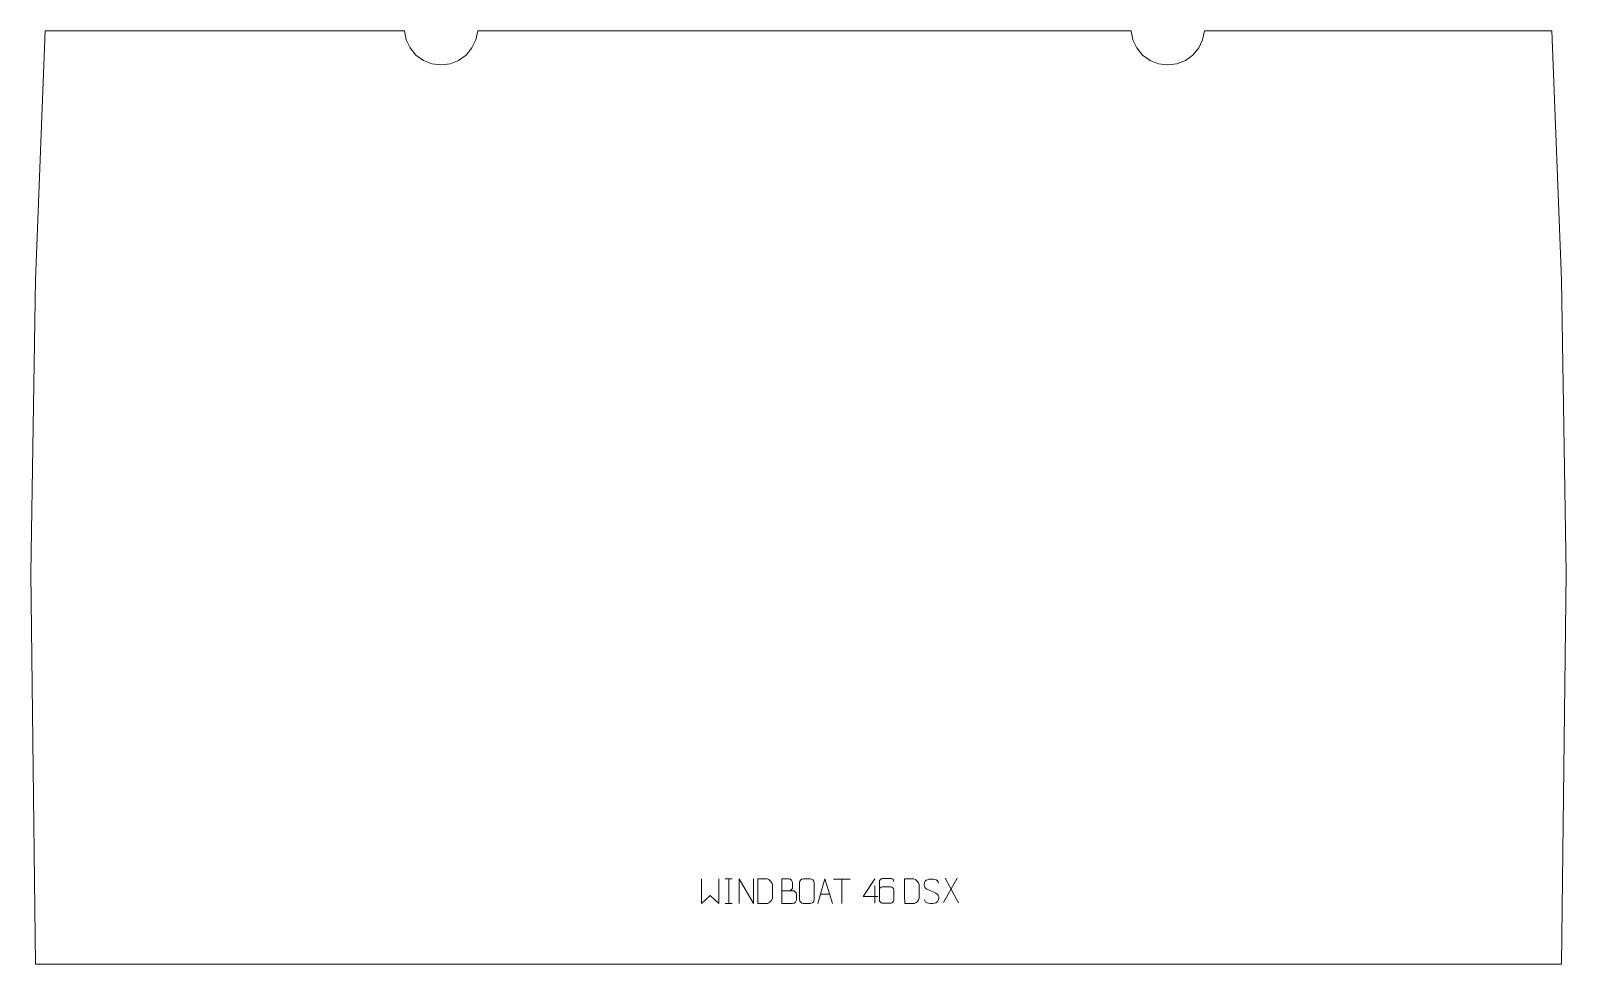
# Model space of a CAD drawing. Header units: millimetres. Extents: x -808 to 762, y -961 to -6.
import ezdxf

# ---------------------------------------------------------------- set-up
doc = ezdxf.new("R2010")
doc.units = ezdxf.units.MM
doc.header["$MEASUREMENT"] = 0
doc.layers.add('layer 1', color=7, linetype='Continuous')

msp = doc.modelspace()

# ---------------------------------------------------------------- linework, layer by layer
at = {"layer": 'layer 1', "color": 242, "lineweight": 9}
msp.add_open_spline([(-350.5767, -6.2116), (-350.5767, -6.2116), (317.4218, -6.2116), (317.4218, -6.2116), (317.4218, -6.2116), (317.4218, -6.2116), (319.2317, -15.4185), (319.2317, -15.4185), (319.2317, -15.4185), (319.2317, -15.4185), (323.2664, -23.8926), (323.2664, -23.8926), (323.2664, -23.8926), (323.2664, -23.8926), (329.2741, -31.1017), (329.2741, -31.1017), (329.2741, -31.1017), (329.2741, -31.1017), (336.8812, -36.5981), (336.8812, -36.5981), (336.8812, -36.5981), (336.8812, -36.5981), (345.6119, -40.039), (345.6119, -40.039), (345.6119, -40.039), (345.6119, -40.039), (354.9223, -41.2111), (354.9223, -41.2111), (354.9223, -41.2111), (354.9223, -41.2111), (364.2327, -40.039), (364.2327, -40.039), (364.2327, -40.039), (364.2327, -40.039), (372.9635, -36.5981), (372.9635, -36.5981), (372.9635, -36.5981), (372.9635, -36.5981), (380.5706, -31.1017), (380.5706, -31.1017), (380.5706, -31.1017), (380.5706, -31.1017), (386.5778, -23.8926), (386.5778, -23.8926), (386.5778, -23.8926), (386.5778, -23.8926), (390.6125, -15.4185), (390.6125, -15.4185), (390.6125, -15.4185), (390.6125, -15.4185), (392.4224, -6.2116), (392.4224, -6.2116), (392.4224, -6.2116), (392.4224, -6.2116), (747.6145, -6.2116), (747.6145, -6.2116), (747.6145, -6.2116), (747.6145, -6.2116), (757.4218, -261.211), (757.4218, -261.211), (757.4218, -261.211), (757.4218, -261.211), (762.4218, -561.21), (762.4218, -561.21), (762.4218, -561.21), (762.4218, -561.21), (757.4218, -961.2103), (757.4218, -961.2103), (757.4218, -961.2103), (757.4218, -961.2103), (-802.5775, -961.2103), (-802.5775, -961.2103), (-802.5775, -961.2103), (-802.5775, -961.2103), (-807.5774, -561.21), (-807.5774, -561.21), (-807.5774, -561.21), (-807.5774, -561.21), (-802.5775, -261.211), (-802.5775, -261.211), (-802.5775, -261.211), (-802.5775, -261.211), (-792.7687, -6.2116), (-792.7687, -6.2116), (-792.7687, -6.2116), (-792.7687, -6.2116), (-425.5773, -6.2116), (-425.5773, -6.2116), (-425.5773, -6.2116), (-425.5773, -6.2116), (-423.7674, -15.4185), (-423.7674, -15.4185), (-423.7674, -15.4185), (-423.7674, -15.4185), (-419.7327, -23.8926), (-419.7327, -23.8926), (-419.7327, -23.8926), (-419.7327, -23.8926), (-413.7255, -31.1017), (-413.7255, -31.1017), (-413.7255, -31.1017), (-413.7255, -31.1017), (-406.1197, -36.5981), (-406.1197, -36.5981), (-406.1197, -36.5981), (-406.1197, -36.5981), (-397.389, -40.039), (-397.389, -40.039), (-397.389, -40.039), (-397.389, -40.039), (-388.0772, -41.2111), (-388.0772, -41.2111), (-388.0772, -41.2111), (-388.0772, -41.2111), (-378.7668, -40.039), (-378.7668, -40.039), (-378.7668, -40.039), (-378.7668, -40.039), (-370.0359, -36.5981), (-370.0359, -36.5981), (-370.0359, -36.5981), (-370.0359, -36.5981), (-362.429, -31.1017), (-362.429, -31.1017), (-362.429, -31.1017), (-362.429, -31.1017), (-356.4213, -23.8926), (-356.4213, -23.8926), (-356.4213, -23.8926), (-356.4213, -23.8926), (-352.3866, -15.4185), (-352.3866, -15.4185), (-352.3866, -15.4185), (-352.3866, -15.4185), (-350.5767, -6.2116), (-350.5767, -6.2116)], degree=3, knots=[0, 0, 0, 0, 0.028571429, 0.028571429, 0.028571429, 0.028571429, 0.057142857, 0.057142857, 0.057142857, 0.057142857, 0.085714286, 0.085714286, 0.085714286, 0.085714286, 0.114285714, 0.114285714, 0.114285714, 0.114285714, 0.142857143, 0.142857143, 0.142857143, 0.142857143, 0.171428571, 0.171428571, 0.171428571, 0.171428571, 0.2, 0.2, 0.2, 0.2, 0.228571429, 0.228571429, 0.228571429, 0.228571429, 0.257142857, 0.257142857, 0.257142857, 0.257142857, 0.285714286, 0.285714286, 0.285714286, 0.285714286, 0.314285714, 0.314285714, 0.314285714, 0.314285714, 0.342857143, 0.342857143, 0.342857143, 0.342857143, 0.371428571, 0.371428571, 0.371428571, 0.371428571, 0.4, 0.4, 0.4, 0.4, 0.428571429, 0.428571429, 0.428571429, 0.428571429, 0.457142857, 0.457142857, 0.457142857, 0.457142857, 0.485714286, 0.485714286, 0.485714286, 0.485714286, 0.514285714, 0.514285714, 0.514285714, 0.514285714, 0.542857143, 0.542857143, 0.542857143, 0.542857143, 0.571428571, 0.571428571, 0.571428571, 0.571428571, 0.6, 0.6, 0.6, 0.6, 0.628571429, 0.628571429, 0.628571429, 0.628571429, 0.657142857, 0.657142857, 0.657142857, 0.657142857, 0.685714286, 0.685714286, 0.685714286, 0.685714286, 0.714285714, 0.714285714, 0.714285714, 0.714285714, 0.742857143, 0.742857143, 0.742857143, 0.742857143, 0.771428571, 0.771428571, 0.771428571, 0.771428571, 0.8, 0.8, 0.8, 0.8, 0.828571429, 0.828571429, 0.828571429, 0.828571429, 0.857142857, 0.857142857, 0.857142857, 0.857142857, 0.885714286, 0.885714286, 0.885714286, 0.885714286, 0.914285714, 0.914285714, 0.914285714, 0.914285714, 0.942857143, 0.942857143, 0.942857143, 0.942857143, 1, 1, 1, 1], dxfattribs=at)
at = {"layer": 'layer 1', "color": 250, "lineweight": 9}
for points, knots in [([(-121.7998, -873.9221), (-121.7998, -873.9221), (-121.7998, -898.8801), (-121.7998, -898.8801), (-121.7998, -898.8801), (-121.7998, -898.8801), (-112.9571, -890.8154), (-112.9571, -890.8154), (-112.9571, -890.8154), (-112.9571, -890.8154), (-104.1147, -898.8795), (-104.1147, -898.8795), (-104.1147, -898.8795), (-104.1147, -898.8795), (-104.1147, -873.9221), (-104.1147, -873.9221)], [0, 0, 0, 0, 0.2, 0.2, 0.2, 0.2, 0.4, 0.4, 0.4, 0.4, 0.6, 0.6, 0.6, 0.6, 1, 1, 1, 1]), ([(-83.2846, -898.8778), (-83.2846, -898.8778), (-83.2846, -873.9243), (-83.2846, -873.9243), (-83.2846, -873.9243), (-83.2846, -873.9243), (-68.6298, -898.8778), (-68.6298, -898.8778), (-68.6298, -898.8778), (-68.6298, -898.8778), (-68.6298, -873.9243), (-68.6298, -873.9243)], [0, 0, 0, 0, 0.25, 0.25, 0.25, 0.25, 0.5, 0.5, 0.5, 0.5, 1, 1, 1, 1]), ([(-64.0221, -898.8497), (-61.6903, -898.8493), (-56.7401, -898.8733), (-54.4086, -898.8736), (-54.4086, -898.8736), (-52.4836, -898.979), (-49.165, -895.4374), (-49.1762, -893.4201), (-49.1762, -893.4201), (-49.1766, -887.65), (-49.1766, -885.4803), (-49.1762, -879.711), (-49.1762, -879.711), (-49.1805, -877.5729), (-52.555, -873.9128), (-54.7074, -873.9263), (-54.7074, -873.9263), (-57.0331, -873.9263), (-61.7574, -873.9263), (-64.0835, -873.9263), (-64.0835, -873.9263), (-64.0831, -879.6732), (-64.0218, -893.1024), (-64.0221, -898.8497)], [0, 0, 0, 0, 0.142857143, 0.142857143, 0.142857143, 0.142857143, 0.285714286, 0.285714286, 0.285714286, 0.285714286, 0.428571429, 0.428571429, 0.428571429, 0.428571429, 0.571428571, 0.571428571, 0.571428571, 0.571428571, 0.714285714, 0.714285714, 0.714285714, 0.714285714, 1, 1, 1, 1]), ([(-39.4847, -885.9132), (-35.8461, -885.9128), (-32.259, -885.9128), (-28.6196, -885.9132), (-28.6196, -885.9132), (-26.6442, -885.9305), (-24.7206, -887.6666), (-24.7206, -889.7162), (-24.7206, -889.7162), (-24.721, -890.8448), (-24.721, -893.8942), (-24.7206, -895.0231), (-24.7206, -895.0231), (-24.703, -896.881), (-26.2451, -898.8949), (-28.5666, -898.878), (-28.5666, -898.878), (-32.2064, -898.8776), (-35.8458, -898.8776), (-39.4847, -898.878), (-39.4847, -898.878), (-39.4847, -890.5597), (-39.4847, -882.2419), (-39.4847, -873.9244), (-39.4847, -873.9244), (-37.111, -873.9244), (-34.7369, -873.9244), (-32.3627, -873.9244), (-32.3627, -873.9244), (-30.6819, -873.9068), (-28.5851, -875.8173), (-28.5674, -877.7797), (-28.5674, -877.7797), (-28.5678, -879.8458), (-28.5678, -879.9918), (-28.5674, -882.0583), (-28.5674, -882.0583), (-28.5501, -884.1244), (-30.4046, -885.9305), (-32.4146, -885.9132)], [0, 0, 0, 0, 0.090909091, 0.090909091, 0.090909091, 0.090909091, 0.181818182, 0.181818182, 0.181818182, 0.181818182, 0.272727273, 0.272727273, 0.272727273, 0.272727273, 0.363636364, 0.363636364, 0.363636364, 0.363636364, 0.454545455, 0.454545455, 0.454545455, 0.454545455, 0.545454545, 0.545454545, 0.545454545, 0.545454545, 0.636363636, 0.636363636, 0.636363636, 0.636363636, 0.727272727, 0.727272727, 0.727272727, 0.727272727, 0.818181818, 0.818181818, 0.818181818, 0.818181818, 1, 1, 1, 1]), ([(-17.6237, -873.9323), (-15.298, -873.9323), (-12.9719, -873.9323), (-10.6458, -873.9323), (-10.6458, -873.9323), (-8.6992, -873.8967), (-6.7078, -875.3883), (-6.6811, -877.8259), (-6.6811, -877.8259), (-6.6815, -883.5728), (-6.6815, -889.3201), (-6.6811, -895.0678), (-6.6811, -895.0678), (-6.8209, -897.3912), (-8.4981, -898.8708), (-10.6458, -898.8816), (-10.6458, -898.8816), (-12.9777, -898.8812), (-15.3096, -898.8812), (-17.6411, -898.8816), (-17.6411, -898.8816), (-19.5661, -898.987), (-21.5382, -897.1025), (-21.527, -895.0852), (-21.527, -895.0852), (-21.5267, -889.3151), (-21.5267, -883.5454), (-21.527, -877.7761), (-21.527, -877.7761), (-21.5228, -875.638), (-19.7761, -873.9188), (-17.6237, -873.9323)], [0, 0, 0, 0, 0.111111111, 0.111111111, 0.111111111, 0.111111111, 0.222222222, 0.222222222, 0.222222222, 0.222222222, 0.333333333, 0.333333333, 0.333333333, 0.333333333, 0.444444444, 0.444444444, 0.444444444, 0.444444444, 0.555555556, 0.555555556, 0.555555556, 0.555555556, 0.666666667, 0.666666667, 0.666666667, 0.666666667, 0.777777778, 0.777777778, 0.777777778, 0.777777778, 1, 1, 1, 1]), ([(-2.9051, -898.878), (-2.9051, -898.878), (4.4659, -873.9245), (4.4659, -873.9245), (4.4659, -873.9245), (4.4659, -873.9245), (12.0358, -898.878), (12.0358, -898.878)], [0, 0, 0, 0, 0.333333333, 0.333333333, 0.333333333, 0.333333333, 1, 1, 1, 1]), ([(58.4625, -891.7184), (58.4625, -891.7184), (43.6408, -891.7184), (43.6408, -891.7184), (43.6408, -891.7184), (43.6408, -891.7184), (55.5184, -873.6479), (55.5184, -873.6479)], [0, 0, 0, 0, 0.333333333, 0.333333333, 0.333333333, 0.333333333, 1, 1, 1, 1]), ([(74.9483, -876.5337), (74.9242, -875.1942), (73.568, -873.541), (71.9961, -873.5753), (71.9961, -873.5753), (69.0113, -873.5756), (66.0261, -873.5756), (63.0407, -873.5753), (63.0407, -873.5753), (61.8216, -873.5604), (60.0934, -874.998), (60.0884, -876.5337), (60.0884, -876.5337), (60.0887, -882.8942), (60.0887, -889.255), (60.0884, -895.6157), (60.0884, -895.6157), (60.0931, -896.7786), (61.8216, -898.5497), (63.0407, -898.5741), (63.0407, -898.5741), (66.0261, -898.5738), (69.0113, -898.5738), (71.9961, -898.5741), (71.9961, -898.5741), (73.2742, -898.5303), (74.9439, -896.9158), (74.9483, -895.6157), (74.9483, -895.6157), (74.9483, -892.0324), (74.9483, -888.4493), (74.9483, -884.8666), (74.9483, -884.8666), (74.9098, -883.3884), (73.3271, -881.9555), (71.9961, -881.9575), (71.9961, -881.9575), (69.0113, -881.9572), (66.0261, -881.9572), (63.0407, -881.9575), (63.0407, -881.9575), (61.7112, -881.9525), (60.0682, -883.4598), (60.1099, -884.8883)], [0, 0, 0, 0, 0.083333333, 0.083333333, 0.083333333, 0.083333333, 0.166666667, 0.166666667, 0.166666667, 0.166666667, 0.25, 0.25, 0.25, 0.25, 0.333333333, 0.333333333, 0.333333333, 0.333333333, 0.416666667, 0.416666667, 0.416666667, 0.416666667, 0.5, 0.5, 0.5, 0.5, 0.583333333, 0.583333333, 0.583333333, 0.583333333, 0.666666667, 0.666666667, 0.666666667, 0.666666667, 0.75, 0.75, 0.75, 0.75, 0.833333333, 0.833333333, 0.833333333, 0.833333333, 1, 1, 1, 1]), ([(85.9779, -898.8497), (88.3097, -898.8493), (93.2599, -898.8733), (95.5914, -898.8736), (95.5914, -898.8736), (97.5164, -898.979), (100.835, -895.4374), (100.8238, -893.4201), (100.8238, -893.4201), (100.8234, -887.65), (100.8234, -885.4803), (100.8238, -879.711), (100.8238, -879.711), (100.8195, -877.5729), (97.445, -873.9128), (95.2926, -873.9263), (95.2926, -873.9263), (92.9669, -873.9263), (88.2426, -873.9263), (85.9165, -873.9263), (85.9165, -873.9263), (85.9169, -879.6732), (85.9782, -893.1024), (85.9779, -898.8497)], [0, 0, 0, 0, 0.142857143, 0.142857143, 0.142857143, 0.142857143, 0.285714286, 0.285714286, 0.285714286, 0.285714286, 0.428571429, 0.428571429, 0.428571429, 0.428571429, 0.571428571, 0.571428571, 0.571428571, 0.571428571, 0.714285714, 0.714285714, 0.714285714, 0.714285714, 1, 1, 1, 1]), ([(113.3702, -886.401), (109.1219, -884.9306), (104.2138, -883.1348), (106.2189, -877.6145), (106.2189, -877.6145), (107.7224, -873.4746), (112.936, -873.8631), (116.5396, -874.4642), (116.5396, -874.4642), (119.4002, -874.9414), (120.2649, -876.1546), (120.5755, -878.2387)], [0, 0, 0, 0, 0.25, 0.25, 0.25, 0.25, 0.5, 0.5, 0.5, 0.5, 1, 1, 1, 1]), ([(113.3702, -886.4011), (117.3888, -888.0478), (122.4183, -889.9361), (120.5843, -895.2964), (120.5843, -895.2964), (119.1245, -899.5628), (114.2137, -899.3061), (110.4876, -898.7514), (110.4876, -898.7514), (107.7376, -898.3416), (106.5167, -897.1281), (106.1387, -895.0159)], [0, 0, 0, 0, 0.25, 0.25, 0.25, 0.25, 0.5, 0.5, 0.5, 0.5, 1, 1, 1, 1])]:
    msp.add_open_spline(points, degree=3, knots=knots, dxfattribs=at)
for points in [[(-97.5413, -873.9243), (-97.5413, -873.9243), (-90.3732, -873.9243), (-90.3732, -873.9243)], [(-93.9573, -873.9243), (-93.9573, -873.9243), (-93.9573, -898.8778), (-93.9573, -898.8778)], [(13.2349, -873.9553), (13.2349, -873.9553), (30.2221, -873.9553), (30.2221, -873.9553)], [(21.7287, -898.8853), (21.7287, -898.8853), (21.7287, -873.9318), (21.7287, -873.9318)], [(139.5204, -873.258), (139.5204, -873.258), (125.7798, -898.1538), (125.7798, -898.1538)], [(127.2344, -873.258), (127.2344, -873.258), (140.975, -898.2115), (140.975, -898.2115)], [(-0.1825, -889.6286), (-0.1825, -889.6286), (9.3132, -889.6286), (9.3132, -889.6286)], [(55.5184, -880.9573), (55.5184, -880.9573), (55.5184, -898.622), (55.5184, -898.622)], [(-97.5413, -898.8778), (-97.5413, -898.8778), (-90.3732, -898.8778), (-90.3732, -898.8778)]]:
    msp.add_open_spline(points, degree=3, dxfattribs=at)

doc.saveas('drawing.dxf')
